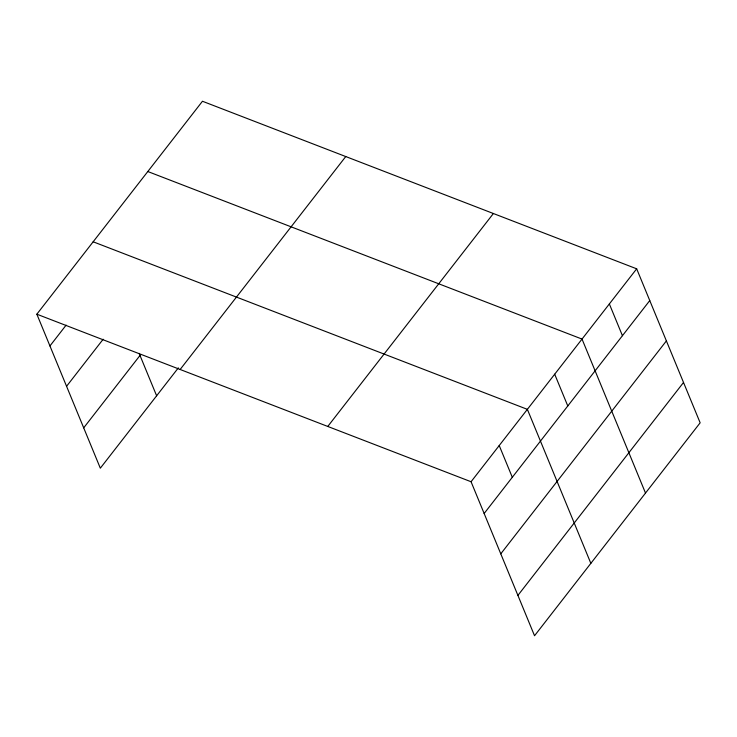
<?xml version="1.0" encoding="UTF-8"?>
<svg xmlns="http://www.w3.org/2000/svg" width="737" height="737" viewBox="0 0 737 737"><rect width="100%" height="100%" fill="white"/><g stroke="black" fill="none" stroke-linecap="round" stroke-linejoin="round"><path stroke-width="1.11" d="M36.85 314.192L202.463 101.255L636.676 268.812L700.15 422.808L534.537 635.745L471.063 481.74L36.85 314.192L100.324 468.188L178.354 367.864M49.941 345.948L66.127 325.128M66.57 386.289L103.162 339.232M83.696 427.847L140.002 355.455M180.141 369.486L345.754 156.548M327.772 426.456L493.385 213.518M471.063 481.74L636.676 268.812M484.145 513.496L649.767 300.558M500.773 553.837L666.395 340.899M517.908 595.404L683.521 382.466M147.815 171.528L582.027 339.075L645.501 493.071M93.157 241.791L527.37 409.348L590.844 563.344M609.352 303.939L622.433 335.694M554.694 374.212L567.785 405.967M499.216 445.544L512.307 477.3M139.146 353.373L156.631 395.797"/></g></svg>
